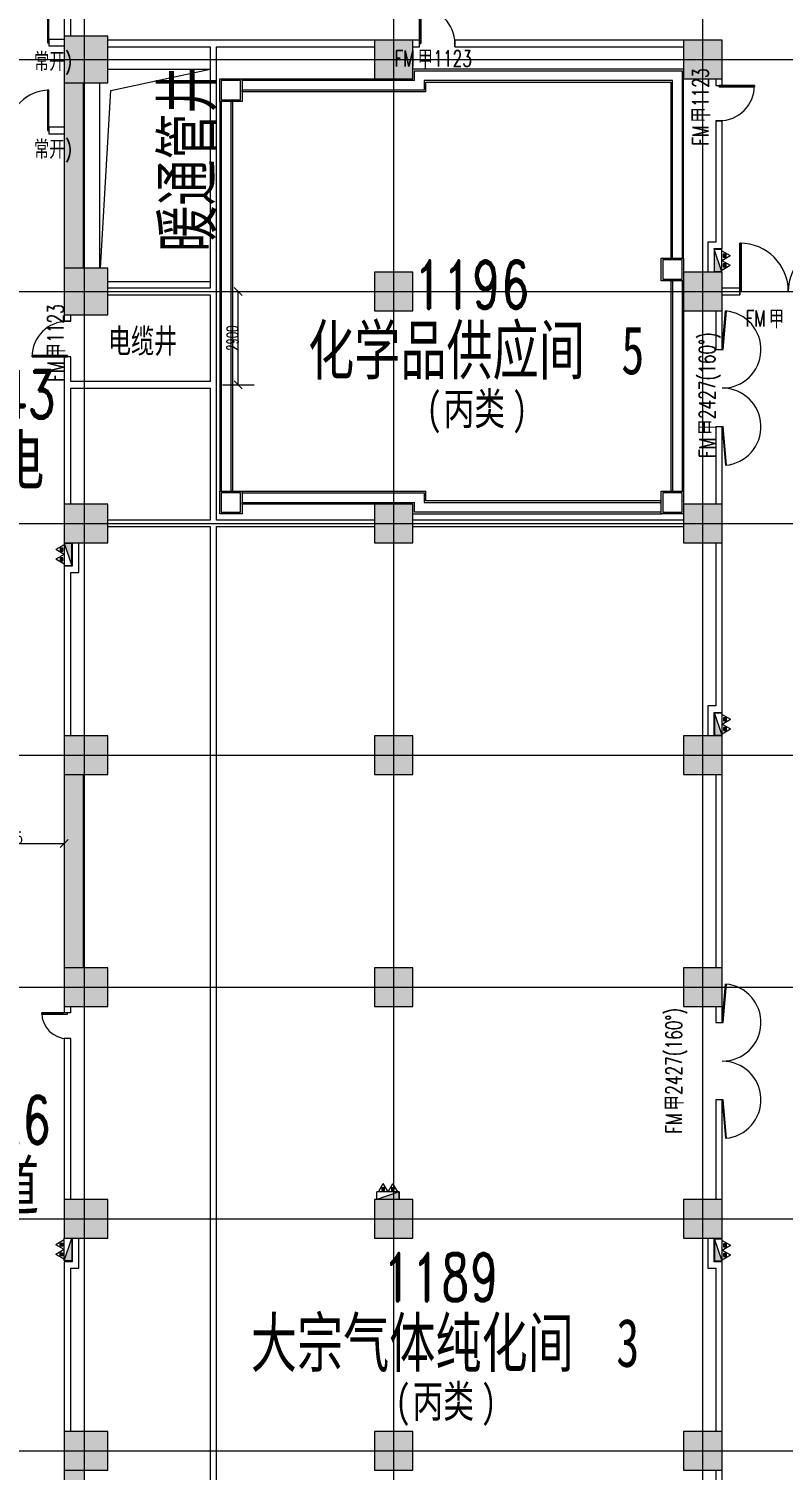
# Model space of a CAD drawing. Header units: millimetres. Extents: x -76632 to 443185, y -33181 to 192400.
# Drawn here: x 243076 to 266490, y 71400 to 116156 of the extents above; entities that cross this region are included whole.
import ezdxf

# ---------------------------------------------------------------- set-up
doc = ezdxf.new("R2010")
doc.units = ezdxf.units.MM
doc.linetypes.add('轴网线', pattern=[22.04, 18.38, -1.83, 0, -1.83])
doc.layers.get('0').update_dxf_attribs({"color": 8})
doc.layers.get('Defpoints').update_dxf_attribs({"color": 8})
for name, color, linetype, lineweight in [('A-ANNO-DIMS', 8, 'Continuous', 9), ('A-AREA-IDEN', 8, 'Continuous', 9), ('A-DETL-GENF', 8, 'Continuous', 18), ('A-DOOR', 8, 'Continuous', 5), ('A-DOOR-IDEN', 8, 'Continuous', 9), ('A-DOOR-OPNG', 8, 'Continuous', 5), ('A-FLOR', 8, 'Continuous', 5), ('A-GENM', 8, 'Continuous', 5), ('A-WALL', 8, 'Continuous', 5), ('A-WALL-PATT', 8, 'Continuous', 9), ('M-EQPM', 8, 'Continuous', 5), ('S-BEAM', 8, 'Continuous', 5), ('S-COLS', 8, 'Continuous', 5), ('S-FNDN', 8, 'Continuous', 5), ('S-GRID', 8, 'Continuous', 9)]:
    doc.layers.add(name, color=color, linetype=linetype, lineweight=lineweight)
doc.styles.add('RomanD', font='romand__.ttf', dxfattribs={"width": 0.7, "height": 1500})
doc.styles.add('RomanD_1', font='romand__.ttf', dxfattribs={"width": 0.7, "height": 500})
doc.styles.add('RomanD_6', font='romand__.ttf', dxfattribs={"width": 0.65, "height": 350})
doc.styles.add('仿宋_2', font='simfang.ttf', dxfattribs={"width": 0.7, "height": 1500})
doc.styles.add('仿宋_5', font='simfang.ttf', dxfattribs={"width": 0.7, "height": 750})
doc.styles.add('仿宋_7', font='simfang.ttf', dxfattribs={"width": 0.7, "height": 1000})
doc.styles.add('微软雅黑', font='Microsoft YaHei.ttf', dxfattribs={"width": 0.7, "height": 500})
doc.dimstyles.new('0_5', dxfattribs={"dimscale": 304.8, "dimtxt": 351.251157, "dimasz": 0, "dimexe": 0.82021, "dimexo": 0.0625, "dimgap": 0, "dimtad": 1, "dimdec": 0, "dimzin": 0, "dimdsep": 46, "dimtxsty": 'RomanD_6', "dimblk1": 'NONE', "dimblk2": 'NONE', "dimsah": 1, "dimcen": 0.09, "dimazin": 0, "dimtfac": 1, "dimtdec": 4, "dimtix": 1, "dimtmove": 0, "dimatfit": 3, "dimfxl": 0.82021, "dimfxlon": 1, "dimtvp": 1, "dimtolj": 1, "dimtzin": 0, "dimlwd": 18, "dimlwe": 18, "dimarcsym": 2})
doc.dimstyles.new('0_7mm', dxfattribs={"dimscale": 304.8, "dimtxt": 351.251157, "dimasz": 0.82021, "dimexe": 1.64042, "dimexo": 0.0625, "dimgap": 0, "dimtad": 1, "dimdec": 0, "dimzin": 0, "dimdsep": 46, "dimtxsty": 'RomanD_6', "dimblk1": 'OBLIQUE', "dimblk2": 'OBLIQUE', "dimsah": 1, "dimcen": 0.09, "dimazin": 0, "dimtfac": 1, "dimtdec": 4, "dimtix": 1, "dimtmove": 0, "dimatfit": 3, "dimfxl": 1.64042, "dimfxlon": 1, "dimtvp": 1, "dimtolj": 1, "dimtzin": 0, "dimlwd": 18, "dimlwe": 18, "dimarcsym": 2})

# ---------------------------------------------------------------- blocks, each defined once
blk = doc.blocks.new('X-ST-F3-01-C-001_HLP2_rvt-1-LAY-1F-1_500-A')
at = {"layer": 'S-COLS', "true_color": 0x808080}
for points in [[(245525, 114475), (245525, 115925), (244175, 115925), (244175, 114475), (245275, 114475)], [(255000, 114600), (255000, 115800), (253800, 115800), (253800, 114600)], [(264600, 114600), (264600, 115800), (263400, 115800), (263400, 114600)], [(245275, 107275), (245525, 107275), (245525, 108725), (244175, 108725), (244175, 107275), (244744, 107275)], [(255000, 107400), (255000, 108600), (253800, 108600), (253800, 107400), (254011, 107400)], [(264400, 107400), (264600, 107400), (264600, 108600), (263400, 108600), (263400, 107400)], [(244175, 100200), (245525, 100200), (245525, 101400), (244175, 101400), (244175, 100612)], [(255000, 100200), (255000, 101400), (253800, 101400), (253800, 100200)], [(263400, 100200), (264600, 100200), (264600, 101400), (263400, 101400), (263400, 100612)], [(245525, 93000), (245525, 94200), (244175, 94200), (244175, 93000), (244775, 93000)], [(255000, 93000), (255000, 94200), (253800, 94200), (253800, 93000)], [(264600, 93000), (264600, 94200), (263400, 94200), (263400, 93000)], [(244175, 85800), (245525, 85800), (245525, 87000), (244175, 87000), (244175, 86337)], [(255000, 85800), (255000, 87000), (253800, 87000), (253800, 85800)], [(264600, 85800), (264600, 87000), (263400, 87000), (263400, 85800)], [(245525, 78600), (245525, 79800), (244175, 79800), (244175, 78600), (244898, 78600)], [(255000, 78600), (255000, 79800), (253800, 79800), (253800, 78600)], [(264400, 78600), (264600, 78600), (264600, 79800), (263400, 79800), (263400, 78600)], [(245525, 71400), (245525, 72600), (244175, 72600), (244175, 71400), (245086, 71400)], [(255000, 71400), (255000, 72600), (253800, 72600), (253800, 71400)], [(264600, 71400), (264600, 72600), (263400, 72600), (263400, 71400), (264468, 71400)]]:
    blk.add_hatch(color=8, dxfattribs=at).paths.add_polyline_path(points, flags=0)
at = {"layer": 'S-COLS', "color": 7, "lineweight": 9}
for p, q in [((245525, 115925), (244175, 115925)), ((244175, 115925), (244175, 114475)), ((245525, 114475), (245525, 115925)), ((255000, 115800), (253800, 115800)), ((253800, 115800), (253800, 114600)), ((255000, 114600), (255000, 115800)), ((264600, 115800), (263400, 115800)), ((263400, 115800), (263400, 114600)), ((264600, 114600), (264600, 115800)), ((253800, 114600), (255000, 114600)), ((263400, 114600), (264600, 114600)), ((244175, 114475), (245525, 114475)), ((245525, 108725), (244175, 108725)), ((244175, 108725), (244175, 107275)), ((245525, 107275), (245525, 108725)), ((255000, 108600), (253800, 108600)), ((253800, 108600), (253800, 107400)), ((255000, 107400), (255000, 108600)), ((264600, 108600), (263400, 108600)), ((263400, 108600), (263400, 107400)), ((264600, 107400), (264600, 108600)), ((244175, 107275), (245525, 107275)), ((253800, 107400), (255000, 107400)), ((263400, 107400), (264600, 107400)), ((245525, 101400), (244175, 101400)), ((244175, 101400), (244175, 100200)), ((245525, 100200), (245525, 101400)), ((255000, 101400), (253800, 101400)), ((253800, 101400), (253800, 100200)), ((255000, 100200), (255000, 101400)), ((264600, 101400), (263400, 101400)), ((263400, 101400), (263400, 100200)), ((264600, 100200), (264600, 101400)), ((244175, 100200), (245525, 100200)), ((253800, 100200), (255000, 100200)), ((263400, 100200), (264600, 100200)), ((245525, 94200), (244175, 94200)), ((244175, 94200), (244175, 93000)), ((245525, 93000), (245525, 94200)), ((255000, 94200), (253800, 94200)), ((253800, 94200), (253800, 93000)), ((255000, 93000), (255000, 94200)), ((264600, 94200), (263400, 94200)), ((263400, 94200), (263400, 93000)), ((264600, 93000), (264600, 94200)), ((244175, 93000), (245525, 93000)), ((253800, 93000), (255000, 93000)), ((263400, 93000), (264600, 93000)), ((245525, 87000), (244175, 87000)), ((244175, 87000), (244175, 85800)), ((245525, 85800), (245525, 87000)), ((255000, 87000), (253800, 87000)), ((253800, 87000), (253800, 85800)), ((255000, 85800), (255000, 87000)), ((264600, 87000), (263400, 87000)), ((263400, 87000), (263400, 85800)), ((264600, 85800), (264600, 87000)), ((244175, 85800), (245525, 85800)), ((253800, 85800), (255000, 85800)), ((263400, 85800), (264600, 85800)), ((245525, 79800), (244175, 79800)), ((244175, 79800), (244175, 78600)), ((245525, 78600), (245525, 79800)), ((255000, 79800), (253800, 79800)), ((253800, 79800), (253800, 78600)), ((255000, 78600), (255000, 79800)), ((264600, 79800), (263400, 79800)), ((263400, 79800), (263400, 78600)), ((264600, 78600), (264600, 79800)), ((244175, 78600), (245525, 78600)), ((253800, 78600), (255000, 78600)), ((263400, 78600), (264600, 78600)), ((245525, 72600), (244175, 72600)), ((244175, 72600), (244175, 71400)), ((245525, 71400), (245525, 72600)), ((255000, 72600), (253800, 72600)), ((253800, 72600), (253800, 71400)), ((255000, 71400), (255000, 72600)), ((264600, 72600), (263400, 72600)), ((263400, 72600), (263400, 71400)), ((264600, 71400), (264600, 72600)), ((244175, 71400), (245525, 71400)), ((253800, 71400), (255000, 71400)), ((263400, 71400), (264600, 71400))]:
    blk.add_line(p, q, dxfattribs=at)
blk = doc.blocks.new('双扇平开门-角度可调 - FM甲2427_160__-4689979-LAY-1F-1_500-A')
at = {"layer": 'A-DOOR'}
for p, q in [((-1200, -100), (-2395, -205)), ((-2392, -234), (-1197, -130)), ((-1197, -130), (-1200, -100)), ((1200, -100), (1197, -130)), ((1197, -130), (2392, -234)), ((1200, -100), (2395, -205))]:
    blk.add_line(p, q, dxfattribs=at)
for centre, start, end in [((-1200, -100), 185, 0), ((1200, -100), 180, 355)]:
    blk.add_arc(centre, 1200, start, end, dxfattribs=at)
blk = doc.blocks.new('双扇平开防火门_带观察窗 - FM甲2530_常开_-4643217-LAY-1F-1_500-A')
at = {"layer": 'A-DOOR'}
for p, q in [((-1250, 0), (-1250, 1250)), ((-1250, 1250), (-1210, 1250)), ((-1250, 1250), (-1250, 1050)), ((-1210, 1250), (-1250, 1250)), ((-1250, 1050), (-1250, 850)), ((-1210, 1250), (-1210, 0)), ((-1210, 1050), (-1210, 1250)), ((-1210, 850), (-1210, 1050)), ((1250, 1250), (1210, 1250)), ((1210, 1250), (1210, 0)), ((1250, 1250), (1210, 1250)), ((1210, 1250), (1210, 1050)), ((1210, 1050), (1210, 850)), ((1250, 0), (1250, 1250)), ((1250, 1050), (1250, 1250)), ((1250, 850), (1250, 1050)), ((-1250, 850), (-1250, 0)), ((-1210, 0), (-1210, 850)), ((1210, 850), (1210, 0)), ((1250, 0), (1250, 850)), ((-1210, 0), (-1250, 0)), ((-1250, 0), (-1210, 0)), ((1210, 0), (1250, 0)), ((1210, 0), (1250, 0))]:
    blk.add_line(p, q, dxfattribs=at)
for centre, start, end in [((-1250, 0), 0, 90), ((1250, 0), 90, 180)]:
    blk.add_arc(centre, 1250, start, end, dxfattribs=at)
at = {"layer": 'A-DOOR-OPNG'}
for p, q in [((-1250, 100), (-1250, -100)), ((1250, 100), (1250, -100))]:
    blk.add_line(p, q, dxfattribs=at)
blk = doc.blocks.new('单扇平开防火门_带观察窗 - FM甲1123-4703391-LAY-1F-1_500-A')
at = {"layer": 'A-DOOR'}
for p, q in [((510, -1100), (510, 0)), ((550, 0), (510, 0)), ((510, 0), (510, -700)), ((550, -700), (550, 0)), ((510, 0), (550, 0)), ((550, 0), (550, -1100)), ((510, -700), (510, -900)), ((550, -900), (550, -700)), ((510, -900), (510, -1100)), ((550, -1100), (510, -1100)), ((510, -1100), (550, -1100)), ((550, -1100), (550, -900))]:
    blk.add_line(p, q, dxfattribs=at)
blk.add_arc((550, 0), 1100, 180, 270, dxfattribs=at)
at = {"layer": 'A-DOOR-OPNG'}
for p, q in [((-550, 100), (-550, -100)), ((550, 99), (550, -100))]:
    blk.add_line(p, q, dxfattribs=at)
blk = doc.blocks.new('双扇平开防火门_带观察窗 - FM甲3027-4644343-LAY-1F-1_500-A')
at = {"layer": 'A-DOOR'}
for p, q in [((-1500, 0), (-1500, 1500)), ((-1500, 1500), (-1460, 1500)), ((-1500, 1500), (-1500, 1300)), ((-1460, 1500), (-1500, 1500)), ((-1460, 1500), (-1460, 0)), ((-1460, 1300), (-1460, 1500)), ((1500, 1500), (1460, 1500)), ((1460, 1500), (1460, 0)), ((1500, 1500), (1460, 1500)), ((1460, 1500), (1460, 1300)), ((1500, 0), (1500, 1500)), ((1500, 1300), (1500, 1500)), ((-1500, 1300), (-1500, 1100)), ((-1500, 1100), (-1500, 0)), ((-1460, 1100), (-1460, 1300)), ((-1460, 0), (-1460, 1100)), ((1460, 1300), (1460, 1100)), ((1460, 1100), (1460, 0)), ((1500, 1100), (1500, 1300)), ((1500, 0), (1500, 1100)), ((-1460, 0), (-1500, 0)), ((-1500, 0), (-1460, 0)), ((1460, 0), (1500, 0)), ((1460, 0), (1500, 0))]:
    blk.add_line(p, q, dxfattribs=at)
for centre, start, end in [((-1500, 0), 0, 90), ((1500, 0), 90, 180)]:
    blk.add_arc(centre, 1500, start, end, dxfattribs=at)
at = {"layer": 'A-DOOR-OPNG'}
for p, q in [((-1500, 100), (-1500, -100)), ((1500, 100), (1500, -100))]:
    blk.add_line(p, q, dxfattribs=at)
blk = doc.blocks.new('单扇平开防火门_带观察窗 - FM甲1123-4703329-LAY-1F-1_500-A')
at = {"layer": 'A-DOOR'}
for p, q in [((510, -1100), (510, 0)), ((550, 0), (510, 0)), ((510, 0), (510, -700)), ((550, -700), (550, 0)), ((510, 0), (550, 0)), ((550, 0), (550, -1100)), ((510, -700), (510, -900)), ((550, -900), (550, -700)), ((510, -900), (510, -1100)), ((550, -1100), (510, -1100)), ((510, -1100), (550, -1100)), ((550, -1100), (550, -900))]:
    blk.add_line(p, q, dxfattribs=at)
blk.add_arc((550, 0), 1100, 180, 270, dxfattribs=at)
at = {"layer": 'A-DOOR-OPNG'}
for p, q in [((-550, 100), (-550, -100)), ((550, 99), (550, -100))]:
    blk.add_line(p, q, dxfattribs=at)
blk = doc.blocks.new('楼板洞口-A - H-无翻边-V65-LAY-1F-1_500-A')
at = {"layer": 'A-GENM'}
for p, q in [((250, 6600), (3425, 6600)), ((343, 5940), (3425, 6600)), ((0, 425), (0, 6175)), ((25, 425), (343, 5940)), ((3425, 0), (250, 0))]:
    blk.add_line(p, q, dxfattribs=at)
blk = doc.blocks.new('室内消火栓箱_带灭火器__左右式_ - SG24D65-P-4294461-LAY-1F-1_500-A')
at = {"layer": 'A-DETL-GENF', "lineweight": 5}
blk.add_hatch(color=256, dxfattribs=at).paths.add_polyline_path([(-350, -240), (350, 0), (-350, 0), (-350, -128)], flags=0)
h = blk.add_hatch(color=256, dxfattribs=at)
h.paths.add_polyline_path([(-105, -370), (-105, -280), (-195, -280), (-195, -370)], flags=0)
h.paths.add_polyline_path([(195, -370), (195, -280), (105, -280), (105, -370)], flags=0)
for p, q in [((350, 0), (-350, 0)), ((-350, -240), (350, 0)), ((-350, -240), (-350, 0)), ((-350, 0), (-350, -240)), ((-350, -240), (350, 0)), ((350, 0), (-350, 0)), ((-350, -240), (350, -240)), ((-300, -240), (-150, -500)), ((-105, -280), (-195, -280)), ((-195, -280), (-195, -370)), ((-195, -370), (-105, -370)), ((0, -240), (-150, -500)), ((-105, -370), (-105, -280)), ((0, -240), (150, -500)), ((195, -280), (105, -280)), ((105, -280), (105, -370)), ((105, -370), (195, -370)), ((300, -240), (150, -500)), ((195, -370), (195, -280))]:
    blk.add_line(p, q, dxfattribs=at)
at = {"layer": 'M-EQPM'}
blk.add_line((350, 0), (350, -240), dxfattribs=at)
blk = doc.blocks.new('室内消火栓箱_带灭火器__左右式_ - SG24D65-P-V103-LAY-1F-1_500-A')
at = {"layer": 'A-DETL-GENF', "lineweight": 5}
blk.add_hatch(color=256, dxfattribs=at).paths.add_polyline_path([(-350, 0), (335, 5), (-350, 240), (-350, 40)], flags=0)
h = blk.add_hatch(color=256, dxfattribs=at)
h.paths.add_polyline_path([(-195, 370), (-195, 280), (-105, 280), (-105, 370)], flags=0)
h.paths.add_polyline_path([(105, 280), (195, 280), (195, 370), (105, 370)], flags=0)
for p, q in [((-300, 240), (-150, 500)), ((0, 240), (-150, 500)), ((0, 240), (150, 500)), ((300, 240), (150, 500)), ((-350, 240), (350, 240)), ((-350, 240), (350, 0)), ((-350, 240), (-350, 0)), ((-350, 240), (350, 0)), ((-350, 0), (-350, 240)), ((-195, 370), (-105, 370)), ((-195, 280), (-195, 370)), ((-105, 280), (-195, 280)), ((-105, 370), (-105, 280)), ((105, 280), (105, 370)), ((105, 370), (195, 370)), ((195, 280), (105, 280)), ((195, 370), (195, 280)), ((350, 0), (-350, 0)), ((350, 0), (-350, 0))]:
    blk.add_line(p, q, dxfattribs=at)
blk = doc.blocks.new('室内消火栓箱_带灭火器__左右式_ - SG24D65-P-V92-LAY-1F-1_500-A')
at = {"layer": 'A-DETL-GENF', "lineweight": 5}
blk.add_hatch(color=256, dxfattribs=at).paths.add_polyline_path([(350, 0), (-350, 0), (-350, -240)], flags=0)
h = blk.add_hatch(color=256, dxfattribs=at)
h.paths.add_polyline_path([(195, -370), (195, -280), (105, -280), (105, -370)], flags=0)
h.paths.add_polyline_path([(-105, -306), (-105, -280), (-195, -280), (-195, -370), (-105, -370)], flags=0)
for p, q in [((-350, -240), (350, 0)), ((-350, -240), (-350, 0)), ((-350, 0), (-350, -240)), ((-350, -240), (350, 0)), ((-350, -240), (350, -240)), ((-300, -240), (-150, -500)), ((-105, -280), (-195, -280)), ((-195, -280), (-195, -370)), ((-195, -370), (-105, -370)), ((0, -240), (-150, -500)), ((-105, -370), (-105, -280)), ((0, -240), (150, -500)), ((195, -280), (105, -280)), ((105, -280), (105, -370)), ((105, -370), (195, -370)), ((300, -240), (150, -500)), ((195, -370), (195, -280))]:
    blk.add_line(p, q, dxfattribs=at)
at = {"layer": 'M-EQPM'}
blk.add_line((350, 0), (350, -240), dxfattribs=at)
blk = doc.blocks.new('单扇平开防火门_带观察窗 - FM甲0821-4703376-LAY-1F-1_500-A')
at = {"layer": 'A-DOOR'}
for p, q in [((400, 800), (360, 800)), ((360, 800), (360, 0)), ((360, 800), (400, 800)), ((360, 600), (360, 800)), ((360, 400), (360, 600)), ((400, 0), (400, 800)), ((400, 800), (400, 600)), ((400, 600), (400, 400)), ((360, 125), (360, 400)), ((360, 0), (400, 0)), ((400, 400), (400, 125))]:
    blk.add_line(p, q, dxfattribs=at)
blk.add_arc((400, 0), 800, 90, 180, dxfattribs=at)
at = {"layer": 'A-DOOR-OPNG'}
for p, q in [((-400, -100), (-400, 100)), ((400, -99), (400, 100))]:
    blk.add_line(p, q, dxfattribs=at)
blk = doc.blocks.new('_Oblique')
at = {"color": 0, "linetype": 'ByBlock', "lineweight": -2}
blk.add_line((-0.5, -0.5), (0.5, 0.5), dxfattribs=at)
blk = doc.blocks.new('*D1634')
at = {"layer": 'A-ANNO-DIMS', "color": 0, "lineweight": 18, "transparency": 16777216}
for p, q in [((240800, 91338), (240800, 90357)), ((244175, 91338), (244175, 90357)), ((240800, 90857), (244175, 90857))]:
    blk.add_line(p, q, dxfattribs=at)
at = {"layer": 'Defpoints', "color": 0, "transparency": 16777216}
for p in [(240800, 91357), (244175, 91357), (244175, 90857)]:
    blk.add_point(p, dxfattribs=at)
at = {"layer": 'A-ANNO-DIMS', "color": 0, "lineweight": 18, "transparency": 16777216, "xscale": 250, "yscale": 250, "zscale": 250, "rotation": 180}
blk.add_blockref('_Oblique', (240800, 90857), dxfattribs=at)
at = {"layer": 'A-ANNO-DIMS', "color": 0, "lineweight": 18, "transparency": 16777216, "xscale": 250, "yscale": 250, "zscale": 250}
blk.add_blockref('_Oblique', (244175, 90857), dxfattribs=at)
at = {"layer": 'A-ANNO-DIMS', "color": 0, "lineweight": 18, "transparency": 16777216, "insert": (242487, 91032), "char_height": 350, "width": 972.7, "attachment_point": 5, "style": 'RomanD_6'}
blk.add_mtext('\\A1;3375', dxfattribs=at)
blk = doc.blocks.new('*D1597')
at = {"layer": 'A-ANNO-DIMS', "color": 0, "lineweight": 18, "transparency": 16777216}
for p, q in [((249089, 108000), (250070, 108000)), ((249570, 105100), (249570, 108000)), ((249089, 105100), (250070, 105100))]:
    blk.add_line(p, q, dxfattribs=at)
at = {"layer": 'Defpoints', "color": 0, "transparency": 16777216}
for p in [(249070, 108000), (249570, 108000), (249070, 105100)]:
    blk.add_point(p, dxfattribs=at)
at = {"layer": 'A-ANNO-DIMS', "color": 0, "lineweight": 18, "transparency": 16777216, "xscale": 250, "yscale": 250, "zscale": 250}
for p, rotation in [((249570, 108000), 90), ((249570, 105100), 270)]:
    blk.add_blockref('_Oblique', p, dxfattribs=dict(at, rotation=rotation))
at = {"layer": 'A-ANNO-DIMS', "color": 0, "lineweight": 18, "transparency": 16777216, "insert": (249395, 106550), "char_height": 350, "width": 972.7, "attachment_point": 5, "rotation": 90, "style": 'RomanD_6'}
blk.add_mtext('\\A1;2900', dxfattribs=at)
blk = doc.blocks.new('*D1431')
at = {"layer": 'A-ANNO-DIMS', "color": 0, "lineweight": 18, "transparency": 16777216}
for p, q in [((19261, 131300), (19742, 131300)), ((19492, 130200), (19492, 131300)), ((19261, 130200), (19742, 130200)), ((259200, 4470), (259200, 4951)), ((264000, 4470), (264000, 4951)), ((259200, 4701), (264000, 4701))]:
    blk.add_line(p, q, dxfattribs=at)
at = {"layer": 'Defpoints', "color": 0, "transparency": 16777216}
for p in [(19242, 131300), (19492, 131300), (19242, 130200), (264000, 4701), (259200, 4451), (264000, 4451)]:
    blk.add_point(p, dxfattribs=at)
at = {"layer": 'A-ANNO-DIMS', "color": 0, "lineweight": 18, "transparency": 16777216, "insert": (19317, 130750), "char_height": 350, "width": 972.7, "attachment_point": 5, "rotation": 90, "style": 'RomanD_6'}
blk.add_mtext('\\A1;1100', dxfattribs=at)
at = {"layer": 'A-ANNO-DIMS', "color": 0, "lineweight": 18, "transparency": 16777216, "insert": (261600, 4876), "char_height": 350, "width": 972.7, "attachment_point": 5, "style": 'RomanD_6'}
blk.add_mtext('\\A1;4800', dxfattribs=at)
blk = doc.blocks.new('_None')
blk = doc.blocks.new('*D1432')
at = {"layer": 'A-ANNO-DIMS', "color": 0, "lineweight": 18, "transparency": 16777216}
for p, q in [((19261, 133750), (19742, 133750)), ((19492, 131300), (19492, 133750)), ((19261, 131300), (19742, 131300)), ((260638, 2650), (261119, 2650)), ((260869, 1700), (260869, 2650)), ((261100, 1700), (260619, 1700))]:
    blk.add_line(p, q, dxfattribs=at)
at = {"layer": 'Defpoints', "color": 0, "transparency": 16777216}
for p in [(19242, 133750), (19492, 133750), (19242, 131300), (260619, 2650), (260869, 2650), (261119, 1700)]:
    blk.add_point(p, dxfattribs=at)
at = {"layer": 'A-ANNO-DIMS', "color": 0, "lineweight": 18, "transparency": 16777216, "char_height": 350, "attachment_point": 5, "rotation": 90, "style": 'RomanD_6'}
for s, insert, width in [('\\A1;2450', (19317, 132525), 972.7), ('\\A1;950', (260694, 2175), 729.52)]:
    blk.add_mtext(s, dxfattribs=dict(at, insert=insert, width=width))

msp = doc.modelspace()

# ---------------------------------------------------------------- hatches: boundary and pattern name
at = {"layer": 'A-WALL-PATT', "lineweight": 5, "transparency": 33554687}
for points in [[(244273.1, 108725), (244775, 108725), (244775, 114475), (244175, 114475), (244175, 108725)], [(244175, 87000), (244775, 87000), (244775, 93000), (244175, 93000)], [(244775, 65400), (244775, 71400), (244175, 71400), (244175, 65400), (244732.7, 65400)]]:
    msp.add_hatch(color=256, dxfattribs=at).paths.add_polyline_path(points, flags=0)

# ---------------------------------------------------------------- linework, layer by layer
at = {"layer": 'A-FLOR', "transparency": 33554687}
for p, q in [((245525, 114900), (248700, 114900)), ((245275, 108725), (245275, 114475)), ((248700, 108300), (245525, 108300))]:
    msp.add_line(p, q, dxfattribs=at)
at = {"layer": 'A-WALL', "lineweight": 9, "transparency": 33554687}
for p, q in [((244175, 117300), (244175, 115925)), ((244375, 115925), (244375, 117300)), ((244175, 115825), (243700, 115825)), ((243700, 115825), (243700, 115625)), ((243700, 115625), (244175, 115625)), ((248900, 115800), (245525, 115800)), ((245525, 115600), (248700, 115600)), ((248700, 115600), (248700, 108100)), ((253800, 115800), (248900, 115800)), ((248900, 115600), (253800, 115600)), ((248900, 100900), (248900, 115600)), ((255200, 115800), (255000, 115800)), ((255000, 115600), (255200, 115600)), ((255200, 115600), (255200, 115800)), ((263400, 115800), (256300, 115800)), ((256300, 115800), (256300, 115600)), ((256300, 115600), (263400, 115600)), ((264400, 114600), (264400, 114400)), ((264600, 114400), (264600, 114600)), ((244175, 114475), (244175, 113100)), ((244775, 108725), (244775, 114475)), ((264400, 114400), (264600, 114400)), ((264400, 113300), (264400, 109530)), ((264600, 113300), (264400, 113300)), ((264600, 109530), (264600, 113300)), ((244175, 113100), (243700, 113100)), ((243700, 113100), (243700, 112900)), ((243700, 112900), (244175, 112900)), ((244175, 112900), (244175, 108725)), ((264400, 109530), (264150, 109530)), ((264150, 109530), (264150, 108600)), ((264350, 109315), (264350, 109330)), ((264350, 109330), (264600, 109330)), ((264600, 109330), (264600, 109530)), ((264350, 108600), (264350, 108615)), ((248700, 108100), (245525, 108100)), ((245525, 107900), (248700, 107900)), ((248700, 107900), (248700, 105200)), ((265150, 108100), (264600, 108100)), ((264600, 107900), (265150, 107900)), ((265150, 107900), (265150, 108100)), ((244175, 107275), (244175, 107075)), ((244175, 107075), (244375, 107075)), ((244375, 107075), (244375, 107275)), ((264400, 107400), (264400, 106200)), ((264600, 106200), (264600, 107400)), ((264400, 106200), (264600, 106200)), ((244375, 105975), (244175, 105975)), ((244175, 105975), (244175, 101400)), ((244375, 105200), (244375, 105975)), ((248700, 105200), (244375, 105200)), ((244375, 101400), (244375, 105000)), ((244375, 105000), (248700, 105000)), ((248700, 105000), (248700, 100900)), ((264400, 103800), (264400, 101400)), ((264600, 103800), (264400, 103800)), ((264600, 101400), (264600, 103800)), ((248700, 100900), (245525, 100900)), ((253800, 100900), (248900, 100900)), ((263400, 100900), (255000, 100900)), ((245525, 100700), (248700, 100700)), ((248700, 100700), (248700, 64900)), ((248900, 57500), (248900, 100700)), ((248900, 100700), (253800, 100700)), ((255000, 100700), (263400, 100700)), ((244425, 100200), (244425, 99470)), ((244625, 99270), (244625, 100200)), ((264400, 100200), (264400, 95130)), ((264600, 95130), (264600, 100200)), ((244375, 99470), (244175, 99470)), ((244175, 99470), (244175, 94200)), ((244425, 99470), (244375, 99470)), ((244375, 94200), (244375, 99270)), ((244375, 99270), (244625, 99270)), ((264400, 95130), (264150, 95130)), ((264150, 95130), (264150, 94200)), ((264350, 94200), (264350, 94930)), ((264350, 94930), (264600, 94930)), ((264600, 94930), (264600, 95130)), ((244175, 93000), (244175, 87000)), ((244775, 87000), (244775, 93000)), ((264400, 93000), (264400, 87000)), ((264600, 87000), (264600, 93000)), ((244175, 85800), (244175, 85600)), ((244375, 85600), (244375, 85800)), ((264400, 85800), (264400, 85300)), ((264600, 85300), (264600, 85800)), ((264400, 85300), (264600, 85300)), ((244175, 84800), (244175, 79800)), ((244375, 79800), (244375, 84800)), ((264400, 82900), (264400, 79800)), ((264600, 82900), (264400, 82900)), ((264600, 79800), (264600, 82900)), ((244425, 78600), (244425, 77870)), ((244625, 77670), (244625, 78600)), ((264150, 78600), (264150, 77670)), ((264350, 77870), (264350, 78600)), ((244375, 77870), (244175, 77870)), ((244175, 77870), (244175, 72600)), ((244425, 77870), (244375, 77870)), ((244375, 72600), (244375, 77670)), ((244375, 77670), (244625, 77670)), ((264150, 77670), (264400, 77670)), ((264400, 77870), (264350, 77870)), ((264600, 77870), (264400, 77870)), ((264400, 77670), (264400, 72600)), ((264600, 72600), (264600, 77870)), ((244175, 71400), (244175, 65400)), ((264400, 71400), (264400, 65400)), ((264600, 65400), (264600, 71400))]:
    msp.add_line(p, q, dxfattribs=at)
at = {"layer": 'A-WALL', "transparency": 33554687}
msp.add_line((244175, 113100), (244175, 112900), dxfattribs=at)
at = {"layer": 'S-BEAM', "transparency": 33554687}
for p, q in [((249700, 114550), (249700, 114600)), ((249700, 114600), (253800, 114600)), ((263400, 114900), (255000, 114900)), ((255050, 114550), (255050, 114850)), ((255050, 114850), (263350, 114850)), ((263350, 114850), (263350, 109035)), ((263400, 109035), (263400, 114600)), ((255050, 114550), (249700, 114550)), ((249700, 114200), (249700, 114250)), ((255350, 114250), (249700, 114250)), ((255400, 114200), (249700, 114200)), ((255350, 114550), (255350, 114250)), ((263050, 114550), (255350, 114550)), ((255400, 114200), (255400, 114500)), ((255400, 114500), (263000, 114500)), ((263000, 114500), (263000, 109035)), ((263050, 109035), (263050, 114550)), ((249000, 113899.2), (249050, 113899.2)), ((249000, 113899.2), (249000, 101800.2)), ((249050, 113899.2), (249050, 101800.2)), ((249350, 113899.2), (249400, 113899.2)), ((249350, 113899.2), (249350, 101800.2)), ((249400, 113899.2), (249400, 101800.2)), ((263000, 109035), (263050, 109035)), ((263350, 109035), (263400, 109035)), ((263000, 108335), (263050, 108335)), ((263000, 108335), (263000, 101800)), ((263050, 108335), (263050, 101800)), ((263350, 108335), (263400, 108335)), ((263350, 108335), (263350, 101800)), ((263400, 107400), (263400, 101800)), ((249050, 101800.2), (249000, 101800.2)), ((249400, 101800.2), (249350, 101800.2)), ((249700, 101750), (249700, 101800)), ((249700, 101800), (255400, 101800)), ((249700, 101750), (255350, 101750)), ((255350, 101750), (255350, 101450)), ((255400, 101500), (255400, 101800)), ((263050, 101800), (263000, 101800)), ((263400, 101800), (263350, 101800)), ((249700, 101400), (249700, 101450)), ((249700, 101450), (255050, 101450)), ((253800, 101400), (249700, 101400)), ((255050, 101150), (255050, 101450)), ((262700, 101150), (255050, 101150)), ((255350, 101450), (262700, 101450)), ((262700, 101500), (255400, 101500)), ((262700, 101450), (262700, 101500)), ((262700, 101100), (262700, 101150)), ((255000, 101100), (262700, 101100))]:
    msp.add_line(p, q, dxfattribs=at)
at = {"layer": 'S-FNDN', "transparency": 33554687}
for p, q in [((249000, 114600), (249700, 114600)), ((249000, 113900), (249000, 114600)), ((249700, 114600), (249700, 113900)), ((249050, 114550), (249050, 113950)), ((249650, 114550), (249050, 114550)), ((249650, 113950), (249650, 114550)), ((249700, 113900), (249000, 113900)), ((249050, 113950), (249650, 113950)), ((262700, 109035), (263400, 109035)), ((262700, 108335), (262700, 109035)), ((262750, 108985), (262750, 108385)), ((263350, 108985), (262750, 108985)), ((263350, 108385), (263350, 108985)), ((263400, 109035), (263400, 108600)), ((263000, 108335), (262700, 108335)), ((262750, 108385), (263350, 108385)), ((263050, 108335), (263000, 108335)), ((263350, 108335), (263050, 108335)), ((263400, 108335), (263350, 108335)), ((248999.8, 101800), (249699.8, 101800)), ((248999.8, 101100), (248999.8, 101800)), ((249049.8, 101750), (249049.8, 101150)), ((249649.8, 101750), (249049.8, 101750)), ((249649.8, 101150), (249649.8, 101750)), ((249699.8, 101800), (249699.8, 101100)), ((262700, 101800), (263000, 101800)), ((262700, 101100), (262700, 101800)), ((262750, 101750), (262750, 101150)), ((263350, 101750), (262750, 101750)), ((263000, 101800), (263050, 101800)), ((263050, 101800), (263350, 101800)), ((263350, 101800), (263400, 101800)), ((263350, 101150), (263350, 101750)), ((263400, 101800), (263400, 101400)), ((249049.8, 101150), (249649.8, 101150)), ((262750, 101150), (263350, 101150)), ((249699.8, 101100), (248999.8, 101100)), ((263400, 101100), (262700, 101100))]:
    msp.add_line(p, q, dxfattribs=at)
at = {"layer": 'S-GRID', "linetype": '轴网线', "transparency": 33554687}
for p, q in [((244800, -17706.2), (244800, 174400)), ((254400, -17706.2), (254400, 174400)), ((264000, -17706.2), (264000, 174400)), ((-16000, 115200), (308800, 115200)), ((-16000, 108000), (308800, 108000)), ((-16000, 100800), (308800, 100800)), ((-16000, 93600), (308800, 93600)), ((-16000, 86400), (308800, 86400)), ((-16000, 79200), (308800, 79200)), ((-16000, 72000), (308800, 72000))]:
    msp.add_line(p, q, dxfattribs=at)

# ---------------------------------------------------------------- block references
at = {"lineweight": 5, "transparency": 33554687}
msp.add_blockref('X-ST-F3-01-C-001_HLP2_rvt-1-LAY-1F-1_500-A', (0, 0), dxfattribs=at)
at = {"layer": 'A-DOOR', "transparency": 33554687}
for name, p in [('双扇平开防火门_带观察窗 - FM甲2530_常开_-4643217-LAY-1F-1_500-A', (242450, 115725)), ('双扇平开防火门_带观察窗 - FM甲2530_常开_-4643217-LAY-1F-1_500-A', (242450, 113000)), ('双扇平开防火门_带观察窗 - FM甲3027-4644343-LAY-1F-1_500-A', (266650, 108000))]:
    msp.add_blockref(name, p, dxfattribs=at)
for name, p, rotation in [('单扇平开防火门_带观察窗 - FM甲1123-4703391-LAY-1F-1_500-A', (255750, 115700), 180), ('单扇平开防火门_带观察窗 - FM甲1123-4703391-LAY-1F-1_500-A', (264500, 113850), 90), ('单扇平开防火门_带观察窗 - FM甲1123-4703329-LAY-1F-1_500-A', (244275, 106525), 270), ('双扇平开门-角度可调 - FM甲2427_160__-4689979-LAY-1F-1_500-A', (264500, 105000), 90), ('双扇平开门-角度可调 - FM甲2427_160__-4689979-LAY-1F-1_500-A', (264500, 84100), 90), ('单扇平开防火门_带观察窗 - FM甲0821-4703376-LAY-1F-1_500-A', (244275, 85200), 90)]:
    msp.add_blockref(name, p, dxfattribs=dict(at, rotation=rotation))
at = {"layer": 'A-GENM', "transparency": 33554687}
msp.add_blockref('楼板洞口-A - H-无翻边-V65-LAY-1F-1_500-A', (245275, 108300), dxfattribs=at)
at = {"layer": 'M-EQPM', "transparency": 33554687}
for name, p, rotation in [('室内消火栓箱_带灭火器__左右式_ - SG24D65-P-4294461-LAY-1F-1_500-A', (264350, 108965), 90), ('室内消火栓箱_带灭火器__左右式_ - SG24D65-P-4294461-LAY-1F-1_500-A', (244415, 99835), 270), ('室内消火栓箱_带灭火器__左右式_ - SG24D65-P-4294461-LAY-1F-1_500-A', (264360, 94565), 90), ('室内消火栓箱_带灭火器__左右式_ - SG24D65-P-V92-LAY-1F-1_500-A', (254225.4, 79800), 180), ('室内消火栓箱_带灭火器__左右式_ - SG24D65-P-V103-LAY-1F-1_500-A', (244415, 78250), 90), ('室内消火栓箱_带灭火器__左右式_ - SG24D65-P-4294461-LAY-1F-1_500-A', (264360, 78235), 90)]:
    msp.add_blockref(name, p, dxfattribs=dict(at, rotation=rotation))

# ---------------------------------------------------------------- texts
at = {"layer": 'A-AREA-IDEN', "transparency": 33554687, "insert": (247224.4, 109235.1), "char_height": 1500, "width": 7856.537, "attachment_point": 1, "rotation": 90, "style": '仿宋_2'}
msp.add_mtext('暖通管井', dxfattribs=at)
at = {"layer": 'A-AREA-IDEN', "transparency": 33554687, "attachment_point": 1}
for s, insert, char_height, width, style in [('1196', (255024.7, 108964.4), 1500, 4826.159, 'RomanD'), ('化学品供应间', (251742.9, 106930.2), 1500, 11784.806, '仿宋_2'), ('电缆井', (245531.1, 106840.8), 750, 3030.379, '仿宋_5'), ('\\f仿宋|b0|i0|c134|p49|;\\W.7;5', (261466.4, 106930.2), 1500, 982.067, '仿宋_2'), ('1143', (240326.9, 105552.2), 1500, 4826.159, 'RomanD'), ('\\f仿宋|b0|i0|c134|p49|;\\W.7;(', (255416.7, 104860.2), 1000, 645.358, '仿宋_7'), ('丙类', (255949.2, 104860.2), 1000, 2581.434, '仿宋_7'), ('\\f仿宋|b0|i0|c134|p49|;\\W.7;)', (258079, 104860.2), 1000, 645.358, '仿宋_7'), ('弱电', (240690.4, 103518), 1500, 3928.269, '仿宋_2'), ('1126', (240167.8, 83024.4), 1500, 4826.159, 'RomanD'), ('走道', (240531.3, 80990.2), 1500, 3928.269, '仿宋_2'), ('1189', (254060.7, 78142.8), 1500, 4826.159, 'RomanD'), ('大宗气体纯化间', (249967, 76108.7), 1500, 13748.941, '仿宋_2'), ('\\f仿宋|b0|i0|c134|p49|;\\W.7;3', (261311, 76108.7), 1500, 982.067, '仿宋_2'), ('\\f仿宋|b0|i0|c134|p49|;\\W.7;(', (254452.7, 74038.6), 1000, 645.358, '仿宋_7'), ('丙类', (254985.2, 74038.6), 1000, 2581.434, '仿宋_7'), ('\\f仿宋|b0|i0|c134|p49|;\\W.7;)', (257115.1, 74038.6), 1000, 645.358, '仿宋_7')]:
    msp.add_mtext(s, dxfattribs=dict(at, insert=insert, char_height=char_height, width=width, style=style))
at = {"layer": 'A-DOOR-IDEN', "transparency": 33554687, "char_height": 500, "attachment_point": 1}
for s, insert, width, style in [('常开', (243232, 115403.2), 1178.481, '微软雅黑'), ('\\fRomanD|b0|i0|c134|p2|;\\W.7;)', (244204.4, 115403.2), 280.591, 'RomanD_1'), ('FM', (254425.1, 115481.7), 869.831, 'RomanD_1'), ('\\f微软雅黑|b0|i0|c134|p34|;\\W.7;甲', (255142.8, 115481.7), 589.24, '微软雅黑'), ('1123', (255629, 115481.7), 1683.544, 'RomanD_1'), ('常开', (243232, 112678.2), 1178.481, '微软雅黑'), ('\\fRomanD|b0|i0|c134|p2|;\\W.7;)', (244204.4, 112678.2), 280.591, 'RomanD_1'), ('\\f微软雅黑|b0|i0|c134|p34|;\\W.7;甲', (266042.8, 107409.1), 589.24, '微软雅黑'), ('FM', (265325.1, 107409.1), 869.831, 'RomanD_1')]:
    msp.add_mtext(s, dxfattribs=dict(at, insert=insert, width=width, style=style))
at = {"layer": 'A-DOOR-IDEN', "transparency": 33554687, "char_height": 500, "attachment_point": 1, "rotation": 90}
for s, insert, width, style in [('1123', (263673.4, 113729), 1683.544, 'RomanD_1'), ('\\f微软雅黑|b0|i0|c134|p34|;\\W.7;甲', (263673.4, 113242.8), 589.24, '微软雅黑'), ('FM', (263673.4, 112525.1), 869.831, 'RomanD_1'), ('1123', (243656.8, 106404), 1683.544, 'RomanD_1'), ('2427(160°)', (263881.8, 104033.7), 3731.855, 'RomanD_1'), ('\\f微软雅黑|b0|i0|c134|p34|;\\W.7;甲', (243656.8, 105917.8), 589.24, '微软雅黑'), ('FM', (243656.8, 105200.1), 869.831, 'RomanD_1'), ('\\f微软雅黑|b0|i0|c134|p34|;\\W.7;甲', (263881.8, 103547.5), 589.24, '微软雅黑'), ('FM', (263881.8, 102829.9), 869.831, 'RomanD_1'), ('2427(160°)', (262845.2, 83052.7), 3731.855, 'RomanD_1'), ('\\f微软雅黑|b0|i0|c134|p34|;\\W.7;甲', (262845.2, 82566.5), 589.24, '微软雅黑'), ('FM', (262845.2, 81848.9), 869.831, 'RomanD_1')]:
    msp.add_mtext(s, dxfattribs=dict(at, insert=insert, width=width, style=style))

# ---------------------------------------------------------------- dimensions: what is measured, and where the dimension line sits
at = {"layer": 'A-ANNO-DIMS', "lineweight": 18, "transparency": 33554687}
for base, p1, p2, dimstyle, override, picture, middle in [((19492.1, 133750), (19242.1, 131300), (19242.1, 133750), '0_5', {"dimpost": '<>', "dimfxl": 2450}, '*D1432', (19317.1, 132525)), ((19492.1, 131300), (19242.1, 130200), (19242.1, 131300), '0_5', {"dimpost": '<>', "dimfxl": 1100}, '*D1431', (19317.1, 130750)), ((249569.8, 108000), (249069.8, 105100), (249069.8, 108000), '0_7mm', {"dimpost": '<>', "dimfxl": 2900}, '*D1597', (249394.8, 106550))]:
    dim = msp.add_linear_dim(base=base, p1=p1, p2=p2, angle=90, dimstyle=dimstyle, override=override, dxfattribs=at)
    dim.commit()
    dim.dimension.update_dxf_attribs({"geometry": picture, "text_midpoint": middle})
dim = msp.add_linear_dim(base=(244175, 90856.7), p1=(240800, 91356.7), p2=(244175, 91356.7), dimstyle='0_7mm', override={"dimpost": '<>', "dimfxl": 3375}, dxfattribs=at)
dim.commit()
dim.dimension.update_dxf_attribs({"geometry": '*D1634', "text_midpoint": (242487.5, 91031.7)})

doc.saveas('drawing.dxf')
